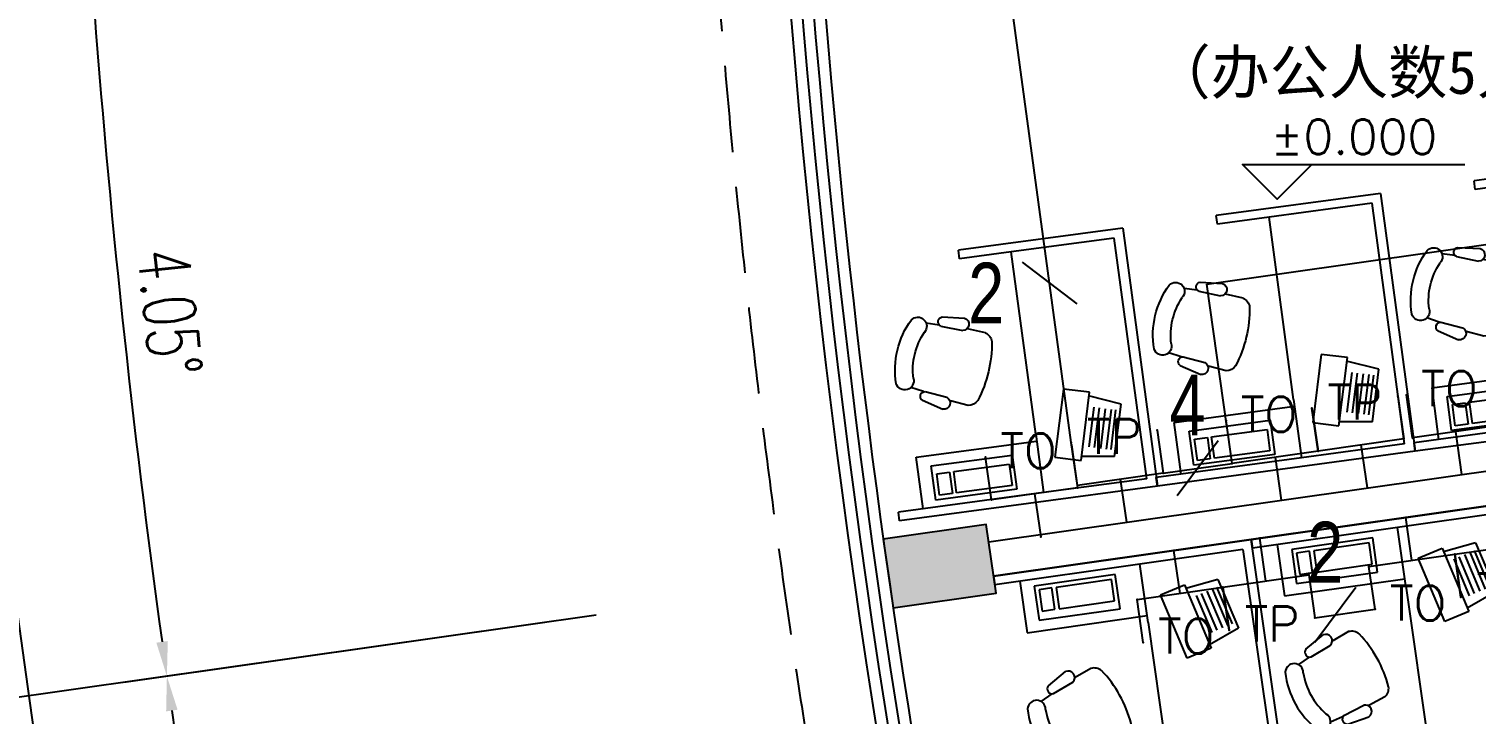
# Model space of a CAD drawing. Extents: x 13680 to 1640314, y -473492 to 65390.
# Drawn here: x 1343448 to 1351791, y -301380 to -297431 of the extents above; entities that cross this region are included whole.
import ezdxf
from ezdxf.enums import TextEntityAlignment as Align

# ---------------------------------------------------------------- set-up
doc = ezdxf.new("R2010")
doc.units = 0
doc.header["$LTSCALE"] = 1000
doc.header["$MEASUREMENT"] = 0
doc.linetypes.add('DASH', pattern=[0.35, 0.25, -0.1])
doc.layers.add('04071 FF-TXT', color=3, linetype='Continuous', lineweight=25)
for name, color, linetype in [('AXIS', 1, 'Continuous'), ('COLUMN', 255, 'Continuous'), ('DIM-照明', 3, 'Continuous'), ('EQUIP-通讯', 6, 'Continuous'), ('PUB_HATCH', 8, 'Continuous'), ('WALL', 255, 'Continuous'), ('WINDOW', 2, 'Continuous'), ('WIRE-照明', 120, 'Continuous'), ('室外建筑', 8, 'Continuous'), ('装修家具', 8, 'Continuous')]:
    doc.layers.add(name, color=color, linetype=linetype)
doc.styles.add('_TCH_DIM_T3', font='SIMPLEX', dxfattribs={"width": 0.705882, "bigfont": 'GBCBIG'})
doc.styles.add('_TEL_DIM', font='SIMPLEX', dxfattribs={"width": 0.8, "height": 3.5, "bigfont": 'HZTXT'})
doc.styles.add('IN-C', font='')
doc.styles.add('IN-E', font='simplex.shx')
doc.styles.get("Standard").update_dxf_attribs({"font": 'haiwenrs.shx', "bigfont": 'hztxt.shx'})
doc.styles.get('IN-C').set_extended_font_data('SimSun')
doc.dimstyles.new('_TCH_ARROW&&100', dxfattribs={"dimtxt": 297.5, "dimasz": 200, "dimexe": 250, "dimexo": 300, "dimgap": 126.25, "dimtad": 1, "dimdec": 0, "dimzin": 0, "dimdsep": 46, "dimtxsty": '_TCH_DIM_T3', "dimcen": 0.09, "dimclrt": 7, "dimazin": 2, "dimtfac": 1, "dimtdec": 0, "dimtix": 1, "dimtmove": 2, "dimatfit": 3, "dimfxl": 1, "dimtolj": 1, "dimtzin": 0, "dimarcsym": 0})

# ---------------------------------------------------------------- blocks, each defined once
blk = doc.blocks.new('A$C3ECB1412')
at = {"layer": '装修家具', "color": 8}
for p, q in [((0, 1500), (0, 0)), ((0, 1500), (0, 0)), ((1500, 1500), (0, 1500)), ((0, 1500), (50, 1500)), ((50, 1444.4), (50, 844.4)), ((50, 1444.4), (1450, 1444.4)), ((1450, 1444.4), (1450, 844.4)), ((1500, 1500), (1500, 544.4)), ((201.1, 1277.7), (496.3, 1355.3)), ((496.3, 1355.3), (567.4, 1176)), ((201.1, 1277.7), (227.3, 1086.6)), ((243.6, 1263.1), (466.4, 1321.6)), ((250.5, 1237), (473.3, 1295.5)), ((258.9, 1204.8), (481.7, 1263.3)), ((204.6, 1083.1), (587.6, 1183.8)), ((267.9, 1170.6), (490.7, 1229.1)), ((275.8, 1140.4), (498.7, 1198.9)), ((587.6, 1183.8), (626.1, 1037.2)), ((243.1, 936.6), (204.6, 1083.1)), ((626.1, 1037.2), (243.1, 936.6)), ((50, 844.4), (50, 0)), ((50, 844.4), (50, 0)), ((389.7, 844.4), (50, 844.4)), ((350, 144.4), (350, 844.4)), ((389.7, 844.4), (1450, 844.4)), ((1450, 844.4), (1450, 544.4)), ((90.3, 694.7), (90.3, 223.3)), ((288.8, 694.7), (90.3, 694.7)), ((115.1, 669.9), (115.1, 347.4)), ((239.2, 669.9), (115.1, 669.9)), ((239.2, 347.4), (239.2, 669.9)), ((288.8, 223.3), (288.8, 694.7)), ((1007.6, 635.2), (1043.1, 536.2)), ((1080.7, 385.7), (1037.9, 507.2)), ((1131.9, 400.5), (1107.9, 527)), ((1450, 544.4), (1500, 544.4)), ((605.5, 480.3), (645.6, 383.1)), ((115.1, 347.4), (239.2, 347.4)), ((718.7, 246.2), (668.9, 365.1)), ((1087.6, 377.4), (1108, 304.4)), ((239.2, 322.6), (115.1, 322.6)), ((115.1, 322.6), (115.1, 248.1)), ((239.2, 248.1), (239.2, 322.6)), ((670.9, 222.9), (603.7, 332.8)), ((90.3, 223.3), (288.8, 223.3)), ((115.1, 248.1), (239.2, 248.1)), ((719.2, 235.5), (753, 167.6)), ((50, 144.4), (350, 144.4)), ((0, 0), (50, 0))]:
    blk.add_line(p, q, dxfattribs=at)
for centre, radius, start, end in [((1036.3, -38.7), 708.3, 96.82463, 125.30873), ((950.5, 594.3), 70.3, 35.57498, 88.63398), ((675.3, 488.4), 70.3, 133.49939, 186.55838), ((1074.4, 511.7), 36.8, 24.5799, 187.05987), ((638.8, 343.9), 36.8, 35.07349, 197.55347), ((1104, 401), 27.9, 213.34937, 358.8432), ((797.3, 581.8), 393.6, 270.78009, 311.35327), ((1097.5, 253.5), 51.9, 322.33171, 140.7492), ((691.1, 242), 27.9, 223.29016, 8.784), ((794.9, 137), 51.9, 81.38416, 259.80165), ((800, 574.9), 489.2, 268.32775, 313.80562)]:
    blk.add_arc(centre, radius, start, end, dxfattribs=at)
blk = doc.blocks.new('A$C74C77CB6')
at = {"layer": '装修家具', "color": 8, "rotation": 278.1020870156908}
for p in [(-4658.9, 6016.7), (-6143.9, 5805.2)]:
    blk.add_blockref('A$C3ECB1412', p, dxfattribs=at)
blk = doc.blocks.new('*D120')
at = {"layer": 'AXIS', "color": 0, "lineweight": -2, "transparency": 16777216}
for p, q in [((1345996.9, -296860.3), (1343553, -297033.4)), ((1346421.7, -300851.8), (1343996.1, -301197))]:
    blk.add_line(p, q, dxfattribs=at)
blk.add_arc((1402655, -292848.7), 59000, 184.244225, 187.905684, dxfattribs=at)
at = {"layer": 'AXIS', "color": 0, "transparency": 16777216}
for points in [[(1343783.6, -297217.6), (1343850.1, -297212.8), (1343802.4, -297015.7)], [(1344248.8, -300959.1), (1344182.8, -300968.4), (1344243.6, -301161.8)]]:
    blk.add_solid(points, dxfattribs=at)
at = {"layer": 'Defpoints', "color": 0, "transparency": 16777216}
for p in [(1402655, -292848.7), (1346296.1, -296839.1), (1343916.9, -298401.1), (1346718.7, -300809.5)]:
    blk.add_point(p, dxfattribs=at)
at = {"layer": 'AXIS', "color": 7, "transparency": 16777216, "insert": (1344259.8, -299063.5), "char_height": 297.5, "attachment_point": 5, "rotation": 276.07495, "style": '_TCH_DIM_T3'}
blk.add_mtext('\\A1;4.05°', dxfattribs=at)
blk = doc.blocks.new('*D121')
at = {"layer": 'AXIS', "color": 0, "lineweight": -2, "transparency": 16777216}
for p, q in [((1346421.7, -300851.8), (1343996.1, -301197)), ((1348110.4, -308695.4), (1345757.6, -309378.9))]:
    blk.add_line(p, q, dxfattribs=at)
blk.add_arc((1402655, -292848.7), 59000, 188.294131, 196.005777, dxfattribs=at)
at = {"layer": 'AXIS', "color": 0, "transparency": 16777216}
for points in [[(1344239.2, -301364.5), (1344305.1, -301355), (1344243.6, -301161.8)], [(1345974.3, -309107.8), (1345910.2, -309126.3), (1345997.7, -309309.2)]]:
    blk.add_solid(points, dxfattribs=at)
at = {"layer": 'Defpoints', "color": 0, "transparency": 16777216}
for p in [(1402655, -292848.7), (1346718.7, -300809.5), (1344700.1, -303904.1), (1348398.5, -308611.7)]:
    blk.add_point(p, dxfattribs=at)
at = {"layer": 'AXIS', "color": 7, "transparency": 16777216, "insert": (1345245.5, -305208.6), "char_height": 297.5, "attachment_point": 5, "rotation": 282.14995, "style": '_TCH_DIM_T3'}
blk.add_mtext('\\A1;8.1°', dxfattribs=at)
blk = doc.blocks.new('*D122')
at = {"layer": 'AXIS', "color": 0, "lineweight": -2, "transparency": 16777216}
for p, q in [((1348110.4, -308695.4), (1345757.6, -309378.9)), ((1350887.3, -316222.6), (1348654.4, -317230.8))]:
    blk.add_line(p, q, dxfattribs=at)
blk.add_arc((1402655, -292848.7), 59000, 196.394223, 204.105684, dxfattribs=at)
at = {"layer": 'AXIS', "color": 0, "transparency": 16777216}
for points in [[(1346021.8, -309510.5), (1346085.8, -309491.8), (1345997.7, -309309.2)], [(1348830.6, -316931.9), (1348769.8, -316959.2), (1348882.2, -317128)]]:
    blk.add_solid(points, dxfattribs=at)
at = {"layer": 'Defpoints', "color": 0, "transparency": 16777216}
for p in [(1402655, -292848.7), (1348398.5, -308611.7), (1346836, -311959.8), (1351160.7, -316099.2)]:
    blk.add_point(p, dxfattribs=at)
at = {"layer": 'AXIS', "color": 7, "transparency": 16777216, "insert": (1347559.7, -313174.4), "char_height": 297.5, "attachment_point": 5, "rotation": 290.24995, "style": '_TCH_DIM_T3'}
blk.add_mtext('\\A1;8.1°', dxfattribs=at)
blk = doc.blocks.new('*D123')
at = {"layer": 'AXIS', "color": 0, "lineweight": -2, "transparency": 16777216}
for p, q in [((1350887.3, -316222.6), (1348654.4, -317230.8)), ((1354697.2, -323283.7), (1352628.6, -324596.4))]:
    blk.add_line(p, q, dxfattribs=at)
blk.add_arc((1402655, -292848.7), 59000, 204.494131, 212.205777, dxfattribs=at)
at = {"layer": 'AXIS', "color": 0, "transparency": 16777216}
for points in [[(1348934.5, -317323.9), (1348995.2, -317296.3), (1348882.2, -317128)], [(1352761, -324275.6), (1352704.6, -324311.3), (1352839.7, -324462.5)]]:
    blk.add_solid(points, dxfattribs=at)
at = {"layer": 'Defpoints', "color": 0, "transparency": 16777216}
for p in [(1402655, -292848.7), (1351160.7, -316099.2), (1350085.6, -319634.1), (1354950.5, -323122.9)]:
    blk.add_point(p, dxfattribs=at)
at = {"layer": 'AXIS', "color": 7, "transparency": 16777216, "insert": (1350973.3, -320734.6), "char_height": 297.5, "attachment_point": 5, "rotation": 298.34995, "style": '_TCH_DIM_T3'}
blk.add_mtext('\\A1;8.1°', dxfattribs=at)
blk = doc.blocks.new('*D134')
at = {"layer": 'AXIS', "color": 0, "lineweight": -2, "transparency": 16777216}
for p, q in [((1345855, -292848.7), (1342605, -292848.7)), ((1393769.5, -348949.4), (1393261, -352159.4))]:
    blk.add_line(p, q, dxfattribs=at)
blk.add_arc((1402655, -292848.7), 59800, 180.191648, 260.808259, dxfattribs=at)
at = {"layer": 'AXIS', "color": 0, "transparency": 16777216}
for points in [[(1342822, -293048.8), (1342888.7, -293048.7), (1342855, -292848.7)], [(1393107.9, -351847.9), (1393097.4, -351913.7), (1393300.1, -351912.4)]]:
    blk.add_solid(points, dxfattribs=at)
at = {"layer": 'Defpoints', "color": 0, "transparency": 16777216}
for p in [(1346155, -292848.7), (1402655, -292848.7), (1349372.8, -319997.3), (1393816.4, -348653.1)]:
    blk.add_point(p, dxfattribs=at)
at = {"layer": 'AXIS', "color": 7, "transparency": 16777216, "insert": (1357391.9, -331507.1), "char_height": 297.5, "attachment_point": 5, "rotation": 310.49995, "style": '_TCH_DIM_T3'}
blk.add_mtext('\\A1;81°', dxfattribs=at)
blk = doc.blocks.new('_FZH')
blk.add_lwpolyline([(-0.5, -0.5), (0.5, -0.5), (0.5, 0.5), (-0.5, 0.5)], close=True)
at = {"layer": 'PUB_HATCH'}
blk.add_solid([(-0.5, -0.5), (0.5, -0.5), (-0.5, 0.5), (0.5, 0.5)], dxfattribs=at)
blk = doc.blocks.new('bg')
blk.add_lwpolyline([(2, 2), (0, 0), (-2, 2), (10.822, 2)])
at = {"color": 7, "style": 'IN-E'}
blk.add_attdef('LEVEL', (2, 2.605), '', height=2, dxfattribs=at)
blk = doc.blocks.new('$equip$00001847')
for p, q in [((-0.5, 0.499), (-0.5, 0.999)), ((0.5, 0.999), (0.5, 0.499)), ((0.5, 0.499), (-0.5, 0.499)), ((0, 0.5), (0, 0))]:
    blk.add_line(p, q)
for p in [(-0.5, 0.999), (0.5, 0.999), (-0.5, 0.499), (0.5, 0.499), (0, 0)]:
    blk.add_point(p)
at = {"color": 7, "style": '_TEL_DIM'}
blk.add_attdef('$TEXT$', text='', height=0.4, dxfattribs=at).set_placement((0, 0.999), align=Align.MIDDLE_CENTER)
at = {"color": 7, "style": '_TEL_DIM', "flags": 1}
blk.add_attdef('A', text='', height=0.00002, dxfattribs=at).set_placement((0, 0), align=Align.MIDDLE_CENTER)
blk = doc.blocks.new('$TelecSys$00000095')
blk.add_line((0.4, 0.4), (-0.4, -0.4))
at = {"width": 0.8}
blk.add_attdef('N', text='', height=1, dxfattribs=at).set_placement((-0.017, 1.056), align=Align.MIDDLE)

msp = doc.modelspace()

# ---------------------------------------------------------------- linework, layer by layer
at = {"layer": 'AXIS'}
msp.add_line((1346718.697, -300809.532), (1342758.601, -301373.131), dxfattribs=at)
at = {"layer": 'WALL', "color": 0}
for p, q in [((1348981.679, -300386.547), (1353733.788, -299710.221)), ((1349009.859, -300584.551), (1353761.968, -299908.226))]:
    msp.add_line(p, q, dxfattribs=at)
at = {"layer": 'WINDOW'}
for centre, radius, start, end in [((1402655.046, -292848.703), 55000, 179.5833214, 196.0954457), ((1402655.046, -292848.703), 54933, 179.6526966, 196.0954457), ((1402655.046, -292848.703), 54867, 179.7212014, 196.0954457), ((1402655.046, -292848.703), 54800, 179.7909126, 204.0898269), ((1351220.004, -301719.42), 40800, 179.4382911, 261.560645)]:
    msp.add_arc(centre, radius, start, end, dxfattribs=at)
at = {"layer": 'WIRE-照明'}
for p, q in [((1349457.19, -299814.338), (1348871.565, -295500.362)), ((1350239.635, -298902.215), (1359896.675, -297527.815)), ((1350354.168, -299719.993), (1350239.635, -298902.215)), ((1349987.427, -299991.393), (1350384.746, -299934.846))]:
    msp.add_line(p, q, dxfattribs=at)
at = {"layer": 'WIRE-照明', "linetype": 'Continuous'}
msp.add_line((1350862.148, -300825.466), (1351208.788, -300776.131), dxfattribs=at)
at = {"layer": '室外建筑', "linetype": 'DASH', "ltscale": 2}
for centre, radius, start, end in [((1402655.046, -292848.703), 55400, 179.1726169, 261.8263191), ((1351220.004, -301719.42), 40400, 178.8653855, 262.1335564)]:
    msp.add_arc(centre, radius, start, end, dxfattribs=at)

# ---------------------------------------------------------------- block references
at = {"layer": '04071 FF-TXT', "color": 9}
ref = msp.add_blockref('bg', (1350644.851, -298412.532), dxfattribs=dict(at, xscale=100, yscale=100, zscale=100))
ref.add_attrib('LEVEL', '%%P0.000', (1350607.121, -298151.992), dxfattribs={"layer": '0', "color": 7, "height": 200, "style": 'IN-E'})
at = {"layer": 'COLUMN', "xscale": 400.0000000001403, "yscale": 599.9999999999709, "zscale": 599.99999999998, "rotation": 278.0999999422849}
msp.add_blockref('_FZH', (1348698.757, -300527.82), dxfattribs=at)
at = {"layer": 'DIM-照明'}
ref = msp.add_blockref('$TelecSys$00000095', (1349332.371, -298894.867), dxfattribs=dict(at, xscale=350, yscale=350, zscale=350, rotation=97.73067615590163))
ref.add_attrib('N', '2', dxfattribs={"layer": '0', "color": 7, "height": 350, "width": 0.8}).set_placement((1348967.105, -298950.606), align=Align.MIDDLE)
ref = msp.add_blockref('$TelecSys$00000095', (1350186.086, -299963.119), dxfattribs=dict(at, xscale=350, yscale=350, zscale=350, rotation=8.100000503925797))
ref.add_attrib('N', '4', dxfattribs={"layer": '0', "color": 7, "height": 350, "width": 0.8}).set_placement((1350127.994, -299598.22), align=Align.MIDDLE)
ref = msp.add_blockref('$TelecSys$00000095', (1350979.432, -300808.774), dxfattribs=dict(at, xscale=350, yscale=350, zscale=350, rotation=8.100000586042798))
ref.add_attrib('N', '2', dxfattribs={"layer": '0', "color": 7, "height": 350, "width": 0.8}).set_placement((1350921.34, -300443.874), align=Align.MIDDLE)
at = {"layer": 'EQUIP-通讯'}
ref = msp.add_blockref('$equip$00001847', (1351707.265, -299998.638), dxfattribs=dict(at, xscale=499.9999999999999, yscale=499.9999999999999, zscale=499.9999999999999, rotation=8.099999716860472))
ref.add_attrib('$TEXT$', 'TO', dxfattribs={"layer": '0', "color": 7, "height": 200, "style": '_TEL_DIM'}).set_placement((1351636.885, -299504.121), align=Align.MIDDLE_CENTER)
ref = msp.add_blockref('$equip$00001847', (1351162.418, -300076.181), dxfattribs=dict(at, xscale=499.9999999999998, yscale=499.9999999999998, zscale=499.9999999999998, rotation=8.099999716860474))
ref.add_attrib('$TEXT$', 'TP', dxfattribs={"layer": '0', "color": 7, "height": 200, "style": '_TEL_DIM'}).set_placement((1351092.038, -299581.664), align=Align.MIDDLE_CENTER)
ref = msp.add_blockref('$equip$00001847', (1350667.407, -300146.632), dxfattribs=dict(at, xscale=499.9999999999998, yscale=499.9999999999998, zscale=499.9999999999998, rotation=8.099999716860474))
ref.add_attrib('$TEXT$', 'TO', dxfattribs={"layer": '0', "color": 7, "height": 200, "style": '_TEL_DIM'}).set_placement((1350597.026, -299652.115), align=Align.MIDDLE_CENTER)
ref = msp.add_blockref('$equip$00001847', (1349775.076, -300273.63), dxfattribs=dict(at, xscale=499.9999999999999, yscale=499.9999999999999, zscale=499.9999999999999, rotation=8.099999716860474))
ref.add_attrib('$TEXT$', 'TP', dxfattribs={"layer": '0', "color": 7, "height": 200, "style": '_TEL_DIM'}).set_placement((1349704.696, -299779.112), align=Align.MIDDLE_CENTER)
ref = msp.add_blockref('$equip$00001847', (1349280.992, -300357.642), dxfattribs=dict(at, xscale=499.9999999999999, yscale=499.9999999999999, zscale=499.9999999999999, rotation=8.099999716860474))
ref.add_attrib('$TEXT$', 'TO', dxfattribs={"layer": '0', "color": 7, "height": 200, "style": '_TEL_DIM'}).set_placement((1349210.611, -299863.125), align=Align.MIDDLE_CENTER)
ref = msp.add_blockref('$equip$00001847', (1351880.925, -300175.938), dxfattribs=dict(at, xscale=499.9999999999998, yscale=499.9999999999998, zscale=499.9999999999998, rotation=188.0999997168661))
ref.add_attrib('$TEXT$', 'TP', dxfattribs={"layer": '0', "color": 7, "height": 200, "style": '_TEL_DIM'}).set_placement((1351951.306, -300670.455), align=Align.MIDDLE_CENTER)
ref = msp.add_blockref('$equip$00001847', (1351385.914, -300246.389), dxfattribs=dict(at, xscale=499.9999999999999, yscale=499.9999999999999, zscale=499.9999999999999, rotation=188.0999997168661))
ref.add_attrib('$TEXT$', 'TO', dxfattribs={"layer": '0', "color": 7, "height": 200, "style": '_TEL_DIM'}).set_placement((1351456.294, -300740.906), align=Align.MIDDLE_CENTER)
ref = msp.add_blockref('$equip$00001847', (1350544.262, -300366.174), dxfattribs=dict(at, xscale=499.9999999999999, yscale=499.9999999999999, zscale=499.9999999999999, rotation=188.0999997168661))
ref.add_attrib('$TEXT$', 'TP', dxfattribs={"layer": '0', "color": 7, "height": 200, "style": '_TEL_DIM'}).set_placement((1350614.642, -300860.691), align=Align.MIDDLE_CENTER)
ref = msp.add_blockref('$equip$00001847', (1350049.25, -300436.624), dxfattribs=dict(at, xscale=500, yscale=500, zscale=500, rotation=188.0999997168661))
ref.add_attrib('$TEXT$', 'TO', dxfattribs={"layer": '0', "color": 7, "height": 200, "style": '_TEL_DIM'}).set_placement((1350119.63, -300931.141), align=Align.MIDDLE_CENTER)
at = {"layer": '装修家具', "color": 8, "xscale": -1, "rotation": 277.6694155875379}
for p in [(1351440.717, -299865.119), (1349954.136, -300065.304), (1348467.554, -300265.49)]:
    msp.add_blockref('A$C3ECB1412', p, dxfattribs=at)
at = {"layer": '装修家具'}
msp.add_blockref('A$C74C77CB6', (1355153.757, -306389.799), dxfattribs=at)

# ---------------------------------------------------------------- texts
at = {"color": 9, "style": 'IN-C'}
msp.add_text('（办公人数5人）', height=250, dxfattribs=at).set_placement((1349919.925, -297804.833))

# ---------------------------------------------------------------- dimensions: what is measured, and where the dimension line sits
at = {"layer": 'AXIS'}
for base, p1, p2, picture, middle in [((1349372.845, -319997.313), (1346155.046, -292848.726), (1393816.386, -348653.076), '*D134', (1357391.85, -331507.061)), ((1343916.888, -298401.063), (1346296.139, -296839.13), (1346718.697, -300809.532), '*D120', (1344259.828, -299063.535)), ((1344700.087, -303904.138), (1346718.697, -300809.532), (1348398.453, -308611.7), '*D121', (1345245.48, -305208.611)), ((1346836, -311959.801), (1348398.453, -308611.7), (1351160.724, -316099.181), '*D122', (1347559.744, -313174.383)), ((1350085.633, -319634.086), (1351160.724, -316099.181), (1354950.519, -323122.917), '*D123', (1350973.307, -320734.603))]:
    dim = msp.add_angular_dim_3p(base=base, center=(1402655.046, -292848.703), p1=p1, p2=p2, dimstyle='_TCH_ARROW&&100', dxfattribs=at)
    dim.commit()
    dim.dimension.update_dxf_attribs({"geometry": picture, "text_midpoint": middle})

doc.saveas('drawing.dxf')
